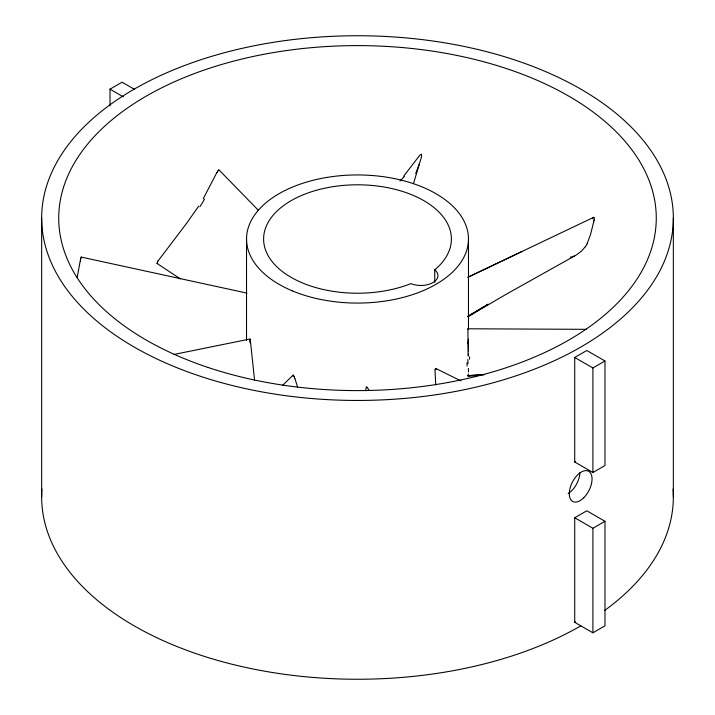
<?xml version="1.0" encoding="UTF-8"?>
<svg xmlns="http://www.w3.org/2000/svg" width="715" height="715" viewBox="0 0 715 715"><rect width="100%" height="100%" fill="white"/><g stroke="black" fill="none" stroke-linecap="round" stroke-linejoin="round"><path stroke-width="1.07" d="M468.477 339.518L468.468 348.545M468.468 371.898L468.432 368.44M468.468 349.733L468.459 350.913M468.423 353.425L468.361 356.088M468.397 373.99L467.941 375.688L484.466 374.571M435.086 369.753L435.65 368.422L460.934 380.889M77.193 277.5L80.187 261.046M593.942 220.881L590.483 234.699L587.104 243.663M292.855 375.858L293.248 375.089L294.133 376.492M80.741 258.473L81.188 257.069L246.925 293.114M586.47 329.338L468.003 328.784L467.932 331.125A34.365 2.771 -86.7 0 0 467.932 332.377L468.128 355.534M413.458 183.675L421.215 157.809A42.14 33.623 20.2 0 0 421.493 156.639A19.966 15.918 20.8 0 0 421.627 155.843L421.448 154.19L420.295 154.824A19.743 15.828 21.9 0 0 419.553 155.62A40.63 32.711 23.7 0 0 418.856 156.433L403.761 176.096M419.491 163.503L415.746 173.504M157.568 261.717L156.996 263.442L180.439 278.93M216.538 173.155L203.203 198.797M157.952 261.082L186.195 223.858L198.645 206.251M217.843 170.974L218.763 169.911L219.121 170.608M585.317 246.684L581.492 251.126L576.183 255.076L506.113 294.303L467.905 316.727M282.479 385.501L293.114 375.125M593.361 217.583L594.085 217.342L594.192 219.058A19.966 9.947 66 0 1 594.102 219.8M468.182 316.271L484.296 306.52M486.191 305.368L488.086 304.224M467.923 316.316L487.979 304.241M110.021 105.847L110.021 89.161L122.095 82.189L134.536 89.375M574.717 357.455L592.905 367.957L604.979 360.986L604.979 465.528L592.905 472.499L574.717 461.997L574.717 357.455L586.792 350.484L604.979 360.986M574.717 517.758L592.905 528.26L604.979 521.289L604.979 625.84L592.905 632.811L574.717 622.309L574.717 517.758L586.792 510.787L604.979 521.289M574.717 461.997L575.495 461.577M575.495 621.88L574.717 622.309M468.048 277.197L593.781 217.28M467.994 277.197L522.173 251.403M574.753 255.836L573.332 256.471M157.684 263.326L157.059 263.486M174.004 354.434L250.098 338.999M468.039 376.251L481.338 375.241M467.941 375.688L484.582 374.526M110.021 89.161L123.427 96.9M218.987 169.92L258.58 210.505M81.188 257.069L81.287 257.731M367.51 387.7L366.446 386.708L365.866 388.674A34.365 27.974 -7.5 0 0 365.839 389.925L365.848 390.667M436.284 369.181L435.971 368.708A3.298 1.922 -57.7 0 0 435.694 368.431M468.003 328.784L468.075 329.284M369.038 390.587L368.484 389.452A35.133 28.243 -4.7 0 0 367.85 388.317A15.587 12.548 -5.2 0 0 367.474 387.718M294.938 378.61L297.547 387.003M254.567 380.416L250.661 343.012M250.402 340.671L250.125 339.017L249.973 340.635A34.365 6.944 81.6 0 0 249.964 341.859L249.973 342.619M435.721 384.902L435.033 370.576A13.192 7.659 -59.6 0 1 435.113 369.744M468.405 339.16L468.477 347.329M673.342 218.102A315.842 182.352 0 0 1 199.574 376.019A315.842 182.352 0 0 1 199.574 60.176A315.842 182.352 0 0 1 673.342 218.102L673.342 496.898M592.905 367.957L592.905 472.499M592.905 528.26L592.905 632.811M468.477 239.016L468.477 329.463M434.738 269.841A17.071 9.858 0 0 1 432.95 282.577A17.071 9.858 0 0 1 410.902 283.605A93.897 54.215 0 0 1 265.506 249.866A93.897 54.215 0 0 1 376.305 185.9A93.897 54.215 0 0 1 434.738 269.841L434.738 282.3M246.523 239.016L246.523 340.26M41.658 218.102L41.658 496.898M250.5 342.843A35.133 5.952 81.6 0 0 250.339 341.35A15.587 2.735 81.5 0 0 250.214 340.555M80.831 258.499A19.743 6.381 -76.8 0 0 80.545 259.777A40.63 13.88 -76.7 0 0 80.312 261.046M294.821 378.601A35.133 22.442 51.8 0 0 294.321 377.234A15.587 10.019 51.6 0 0 293.999 376.501M467.959 363.658A71.107 3.414 -88.3 0 1 467.842 359.538M467.592 342.226A81.367 2.1 -89.7 0 1 467.574 343.209M466.958 362.916A43.722 2.279 83.4 0 1 467.136 366.035M469.612 356.892A140.167 14.094 82.6 0 1 469.523 359.243M593.343 217.548A19.743 9.84 66.9 0 0 592.86 218.075A40.63 20.091 68.1 0 0 592.538 218.459M573.269 256.363A62.866 34.499 50.7 0 1 570.266 257.275M587.221 243.797A67.648 36.572 60.4 0 1 585.397 246.782M594.129 219.827A42.14 21.146 65.7 0 1 593.959 220.908M404.332 176.408A100.314 77.935 5.7 0 1 399.989 181.011M217.226 172.083A19.743 14.461 -42 0 1 217.905 170.992M216.618 173.173A40.63 30.253 -41.4 0 1 217.244 172.092M204.535 199.11A100.314 62.16 -49 0 1 199.905 206.733M157.515 261.69A13.639 8.598 -57.2 0 1 157.89 261.046M579.919 472.642A17.062 9.259 -62.8 0 1 568.175 493.565M673.056 489.132A315.842 182.352 0 0 1 604.64 610.449M580.839 625.84A315.842 182.352 0 0 1 230.444 663.842A315.842 182.352 0 0 1 41.944 489.132M292.381 290.889A110.977 64.073 0 0 0 467.878 245.629A110.977 64.073 0 0 0 312.232 180.511A110.977 64.073 0 0 0 292.381 290.889M583.789 497.738A17.071 9.286 -62.7 0 0 588.597 471.23A17.071 9.286 -62.7 0 0 569.641 490.07A17.071 9.286 -62.7 0 0 583.789 497.738M208.11 367.483A298.772 172.494 0 0 0 656.272 218.102A298.772 172.494 0 0 0 208.11 68.72A298.772 172.494 0 0 0 208.11 367.483"/></g></svg>
